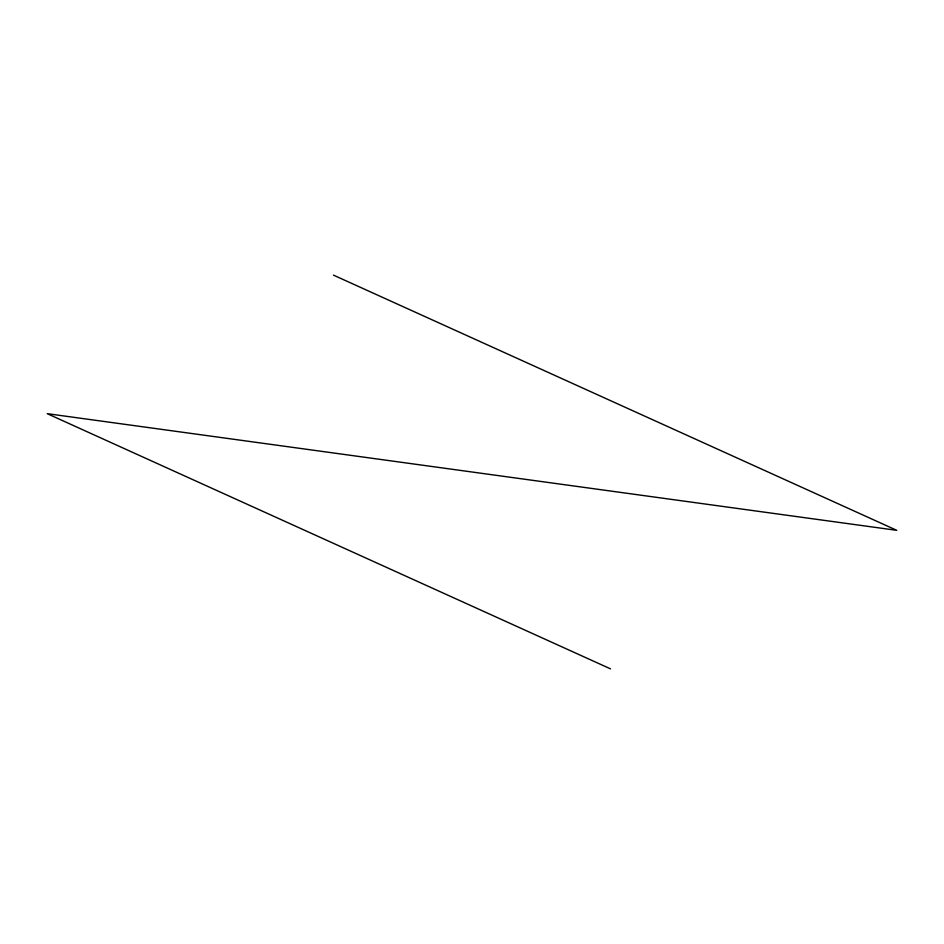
<?xml version="1.0" encoding="UTF-8"?>
<svg xmlns="http://www.w3.org/2000/svg" width="944" height="944" viewBox="0 0 944 944"><rect width="100%" height="100%" fill="white"/><g stroke="black" fill="none" stroke-linecap="round" stroke-linejoin="round"><path stroke-width="1.42" d="M333.468 275.129L896.8 530.339L47.2 413.661L610.532 668.871"/></g></svg>
